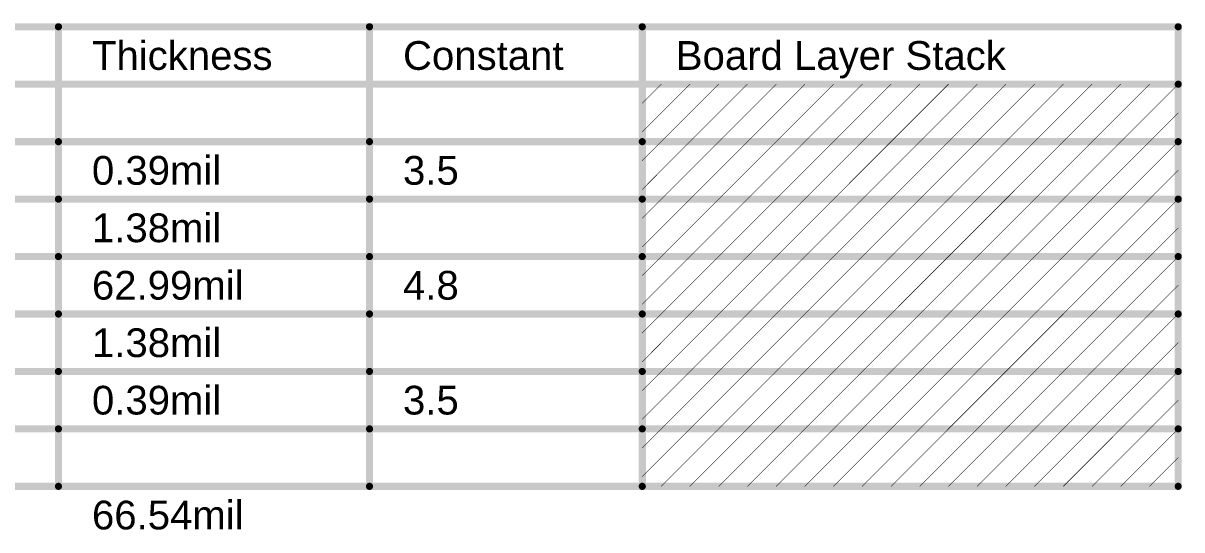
# Model space of a CAD drawing. Header units: millimetres. Extents: x 0 to 212, y -1 to 212.
# Drawn here: x 3.134 to 5.555, y -0.65 to 0.409 of the extents above; entities that cross this region are included whole.
import ezdxf

# ---------------------------------------------------------------- set-up
doc = ezdxf.new("R2010")
doc.units = ezdxf.units.MM
doc.header["$MEASUREMENT"] = 0
doc.layers.add('Mechanical1', color=6, linetype='Continuous')
doc.styles.add('Arial', font='', dxfattribs={"height": 0.2})
doc.styles.get('Arial').set_extended_font_data('Arial')

msp = doc.modelspace()

# ---------------------------------------------------------------- linework, layer by layer
at = {"layer": 'Mechanical1'}
for points, const_width in [([(1.0083, 0.401), (5.5471, 0.401)], 0.015), ([(3.2078, -0.559), (3.2078, 0.401)], 0.015), ([(3.8576, -0.559), (3.8576, 0.401)], 0.015), ([(4.4275, -0.559), (4.4275, 0.401)], 0.015), ([(5.5471, -0.559), (5.5471, 0.401)], 0.015), ([(1.0083, 0.281), (5.5471, 0.281)], 0.015), ([(4.4275, 0.2413), (4.4671, 0.281)], 0.001), ([(4.4275, 0.1813), (4.5271, 0.281)], 0.001), ([(4.4671, 0.161), (4.5871, 0.281)], 0.001), ([(4.5271, 0.161), (4.6471, 0.281)], 0.001), ([(4.5871, 0.161), (4.7071, 0.281)], 0.001), ([(4.6471, 0.161), (4.7671, 0.281)], 0.001), ([(4.7071, 0.161), (4.8271, 0.281)], 0.001), ([(4.7671, 0.161), (4.8871, 0.281)], 0.001), ([(4.8271, 0.161), (4.9471, 0.281)], 0.001), ([(4.8871, 0.161), (5.0071, 0.281)], 0.001), ([(4.9471, 0.161), (5.0671, 0.281)], 0.001), ([(5.0071, 0.161), (5.1271, 0.281)], 0.001), ([(5.0671, 0.161), (5.1871, 0.281)], 0.001), ([(5.1271, 0.161), (5.2471, 0.281)], 0.001), ([(5.1871, 0.161), (5.3071, 0.281)], 0.001), ([(5.2471, 0.161), (5.3671, 0.281)], 0.001), ([(5.3071, 0.161), (5.4271, 0.281)], 0.001), ([(5.3671, 0.161), (5.4871, 0.281)], 0.001), ([(5.4271, 0.161), (5.5471, 0.281)], 0.001), ([(5.4871, 0.161), (5.5471, 0.221)], 0.001), ([(2.348, 0.161), (3.2078, 0.161)], 0.015), ([(3.2078, 0.161), (3.8576, 0.161)], 0.015), ([(3.8576, 0.161), (4.4275, 0.161)], 0.015), ([(4.4275, 0.161), (5.5471, 0.161)], 0.015), ([(4.4275, 0.1213), (4.4671, 0.161)], 0.001), ([(4.4275, 0.0613), (4.5271, 0.161)], 0.001), ([(4.4671, 0.041), (4.5871, 0.161)], 0.001), ([(4.5271, 0.041), (4.6471, 0.161)], 0.001), ([(4.5871, 0.041), (4.7071, 0.161)], 0.001), ([(4.6471, 0.041), (4.7671, 0.161)], 0.001), ([(4.7071, 0.041), (4.8271, 0.161)], 0.001), ([(4.7671, 0.041), (4.8871, 0.161)], 0.001), ([(4.8271, 0.041), (4.9471, 0.161)], 0.001), ([(4.8871, 0.041), (5.0071, 0.161)], 0.001), ([(4.9471, 0.041), (5.0671, 0.161)], 0.001), ([(5.0071, 0.041), (5.1271, 0.161)], 0.001), ([(5.0671, 0.041), (5.1871, 0.161)], 0.001), ([(5.1271, 0.041), (5.2471, 0.161)], 0.001), ([(5.1871, 0.041), (5.3071, 0.161)], 0.001), ([(5.2471, 0.041), (5.3671, 0.161)], 0.001), ([(5.3071, 0.041), (5.4271, 0.161)], 0.001), ([(5.3671, 0.041), (5.4871, 0.161)], 0.001), ([(5.4271, 0.041), (5.5471, 0.161)], 0.001), ([(5.4871, 0.041), (5.5471, 0.101)], 0.001), ([(2.348, 0.041), (3.2078, 0.041)], 0.015), ([(3.2078, 0.041), (3.8576, 0.041)], 0.015), ([(3.8576, 0.041), (4.4275, 0.041)], 0.015), ([(4.4275, 0.041), (5.5471, 0.041)], 0.015), ([(4.4275, 0.0013), (4.4671, 0.041)], 0.001), ([(4.4275, -0.0587), (4.5271, 0.041)], 0.001), ([(4.4671, -0.079), (4.5871, 0.041)], 0.001), ([(4.5271, -0.079), (4.6471, 0.041)], 0.001), ([(4.5871, -0.079), (4.7071, 0.041)], 0.001), ([(4.6471, -0.079), (4.7671, 0.041)], 0.001), ([(4.7071, -0.079), (4.8271, 0.041)], 0.001), ([(4.7671, -0.079), (4.8871, 0.041)], 0.001), ([(4.8271, -0.079), (4.9471, 0.041)], 0.001), ([(4.8871, -0.079), (5.0071, 0.041)], 0.001), ([(4.9471, -0.079), (5.0671, 0.041)], 0.001), ([(5.0071, -0.079), (5.1271, 0.041)], 0.001), ([(5.0671, -0.079), (5.1871, 0.041)], 0.001), ([(5.1271, -0.079), (5.2471, 0.041)], 0.001), ([(5.1871, -0.079), (5.3071, 0.041)], 0.001), ([(5.2471, -0.079), (5.3671, 0.041)], 0.001), ([(5.3071, -0.079), (5.4271, 0.041)], 0.001), ([(5.3671, -0.079), (5.4871, 0.041)], 0.001), ([(5.4271, -0.079), (5.5471, 0.041)], 0.001), ([(5.4871, -0.079), (5.5471, -0.019)], 0.001), ([(2.348, -0.079), (3.2078, -0.079)], 0.015), ([(3.2078, -0.079), (3.8576, -0.079)], 0.015), ([(3.8576, -0.079), (4.4275, -0.079)], 0.015), ([(4.4275, -0.079), (5.5471, -0.079)], 0.015), ([(4.4275, -0.1187), (4.4671, -0.079)], 0.001), ([(4.4275, -0.1787), (4.5271, -0.079)], 0.001), ([(4.4671, -0.199), (4.5871, -0.079)], 0.001), ([(4.5271, -0.199), (4.6471, -0.079)], 0.001), ([(4.5871, -0.199), (4.7071, -0.079)], 0.001), ([(4.6471, -0.199), (4.7671, -0.079)], 0.001), ([(4.7071, -0.199), (4.8271, -0.079)], 0.001), ([(4.7671, -0.199), (4.8871, -0.079)], 0.001), ([(4.8271, -0.199), (4.9471, -0.079)], 0.001), ([(4.8871, -0.199), (5.0071, -0.079)], 0.001), ([(4.9471, -0.199), (5.0671, -0.079)], 0.001), ([(5.0071, -0.199), (5.1271, -0.079)], 0.001), ([(5.0671, -0.199), (5.1871, -0.079)], 0.001), ([(5.1271, -0.199), (5.2471, -0.079)], 0.001), ([(5.1871, -0.199), (5.3071, -0.079)], 0.001), ([(5.2471, -0.199), (5.3671, -0.079)], 0.001), ([(5.3071, -0.199), (5.4271, -0.079)], 0.001), ([(5.3671, -0.199), (5.4871, -0.079)], 0.001), ([(5.4271, -0.199), (5.5471, -0.079)], 0.001), ([(5.4871, -0.199), (5.5471, -0.139)], 0.001), ([(2.348, -0.199), (3.2078, -0.199)], 0.015), ([(3.2078, -0.199), (3.8576, -0.199)], 0.015), ([(3.8576, -0.199), (4.4275, -0.199)], 0.015), ([(4.4275, -0.199), (5.5471, -0.199)], 0.015), ([(4.4275, -0.2387), (4.4671, -0.199)], 0.001), ([(4.4275, -0.2987), (4.5271, -0.199)], 0.001), ([(4.4671, -0.319), (4.5871, -0.199)], 0.001), ([(4.5271, -0.319), (4.6471, -0.199)], 0.001), ([(4.5871, -0.319), (4.7071, -0.199)], 0.001), ([(4.6471, -0.319), (4.7671, -0.199)], 0.001), ([(4.7071, -0.319), (4.8271, -0.199)], 0.001), ([(4.7671, -0.319), (4.8871, -0.199)], 0.001), ([(4.8271, -0.319), (4.9471, -0.199)], 0.001), ([(4.8871, -0.319), (5.0071, -0.199)], 0.001), ([(4.9471, -0.319), (5.0671, -0.199)], 0.001), ([(5.0071, -0.319), (5.1271, -0.199)], 0.001), ([(5.0671, -0.319), (5.1871, -0.199)], 0.001), ([(5.1271, -0.319), (5.2471, -0.199)], 0.001), ([(5.1871, -0.319), (5.3071, -0.199)], 0.001), ([(5.2471, -0.319), (5.3671, -0.199)], 0.001), ([(5.3071, -0.319), (5.4271, -0.199)], 0.001), ([(5.3671, -0.319), (5.4871, -0.199)], 0.001), ([(5.4271, -0.319), (5.5471, -0.199)], 0.001), ([(5.4871, -0.319), (5.5471, -0.259)], 0.001), ([(2.348, -0.319), (3.2078, -0.319)], 0.015), ([(3.2078, -0.319), (3.8576, -0.319)], 0.015), ([(3.8576, -0.319), (4.4275, -0.319)], 0.015), ([(4.4275, -0.319), (5.5471, -0.319)], 0.015), ([(4.4275, -0.3587), (4.4671, -0.319)], 0.001), ([(4.4275, -0.4187), (4.5271, -0.319)], 0.001), ([(4.4671, -0.439), (4.5871, -0.319)], 0.001), ([(4.5271, -0.439), (4.6471, -0.319)], 0.001), ([(4.5871, -0.439), (4.7071, -0.319)], 0.001), ([(4.6471, -0.439), (4.7671, -0.319)], 0.001), ([(4.7071, -0.439), (4.8271, -0.319)], 0.001), ([(4.7671, -0.439), (4.8871, -0.319)], 0.001), ([(4.8271, -0.439), (4.9471, -0.319)], 0.001), ([(4.8871, -0.439), (5.0071, -0.319)], 0.001), ([(4.9471, -0.439), (5.0671, -0.319)], 0.001), ([(5.0071, -0.439), (5.1271, -0.319)], 0.001), ([(5.0671, -0.439), (5.1871, -0.319)], 0.001), ([(5.1271, -0.439), (5.2471, -0.319)], 0.001), ([(5.1871, -0.439), (5.3071, -0.319)], 0.001), ([(5.2471, -0.439), (5.3671, -0.319)], 0.001), ([(5.3071, -0.439), (5.4271, -0.319)], 0.001), ([(5.3671, -0.439), (5.4871, -0.319)], 0.001), ([(5.4271, -0.439), (5.5471, -0.319)], 0.001), ([(5.4871, -0.439), (5.5471, -0.379)], 0.001), ([(2.348, -0.439), (3.2078, -0.439)], 0.015), ([(3.2078, -0.439), (3.8576, -0.439)], 0.015), ([(3.8576, -0.439), (4.4275, -0.439)], 0.015), ([(4.4275, -0.439), (5.5471, -0.439)], 0.015), ([(4.4275, -0.4787), (4.4671, -0.439)], 0.001), ([(4.4275, -0.5387), (4.5271, -0.439)], 0.001), ([(4.4671, -0.559), (4.5871, -0.439)], 0.001), ([(4.5271, -0.559), (4.6471, -0.439)], 0.001), ([(4.5871, -0.559), (4.7071, -0.439)], 0.001), ([(4.6471, -0.559), (4.7671, -0.439)], 0.001), ([(4.7071, -0.559), (4.8271, -0.439)], 0.001), ([(4.7671, -0.559), (4.8871, -0.439)], 0.001), ([(4.8271, -0.559), (4.9471, -0.439)], 0.001), ([(4.8871, -0.559), (5.0071, -0.439)], 0.001), ([(4.9471, -0.559), (5.0671, -0.439)], 0.001), ([(5.0071, -0.559), (5.1271, -0.439)], 0.001), ([(5.0671, -0.559), (5.1871, -0.439)], 0.001), ([(5.1271, -0.559), (5.2471, -0.439)], 0.001), ([(5.1871, -0.559), (5.3071, -0.439)], 0.001), ([(5.2471, -0.559), (5.3671, -0.439)], 0.001), ([(5.3071, -0.559), (5.4271, -0.439)], 0.001), ([(5.3671, -0.559), (5.4871, -0.439)], 0.001), ([(5.4271, -0.559), (5.5471, -0.439)], 0.001), ([(5.4871, -0.559), (5.5471, -0.499)], 0.001), ([(2.348, -0.559), (3.2078, -0.559)], 0.015), ([(3.2078, -0.559), (3.8576, -0.559)], 0.015), ([(3.8576, -0.559), (4.4275, -0.559)], 0.015), ([(4.4275, -0.559), (5.5471, -0.559)], 0.015)]:
    msp.add_lwpolyline(points, dxfattribs=dict(at, const_width=const_width))
for points, const_width in [([(3.204, 0.401, 1), (3.2115, 0.401, 1)], 0.0075), ([(3.8539, 0.401, 1), (3.8614, 0.401, 1)], 0.0075), ([(4.4237, 0.401, 1), (4.4312, 0.401, 1)], 0.0075), ([(5.5434, 0.401, 1), (5.5509, 0.401, 1)], 0.0075), ([(5.5434, 0.401, 1), (5.5509, 0.401, 1)], 0.0075), ([(4.4669, 0.281, 1), (4.4674, 0.281, 1)], 0.0005), ([(4.5269, 0.281, 1), (4.5274, 0.281, 1)], 0.0005), ([(4.5869, 0.281, 1), (4.5874, 0.281, 1)], 0.0005), ([(4.6469, 0.281, 1), (4.6474, 0.281, 1)], 0.0005), ([(4.7069, 0.281, 1), (4.7074, 0.281, 1)], 0.0005), ([(4.7669, 0.281, 1), (4.7674, 0.281, 1)], 0.0005), ([(4.8269, 0.281, 1), (4.8274, 0.281, 1)], 0.0005), ([(4.8869, 0.281, 1), (4.8874, 0.281, 1)], 0.0005), ([(4.9469, 0.281, 1), (4.9474, 0.281, 1)], 0.0005), ([(5.0069, 0.281, 1), (5.0074, 0.281, 1)], 0.0005), ([(5.0669, 0.281, 1), (5.0674, 0.281, 1)], 0.0005), ([(5.1269, 0.281, 1), (5.1274, 0.281, 1)], 0.0005), ([(5.1869, 0.281, 1), (5.1874, 0.281, 1)], 0.0005), ([(5.2469, 0.281, 1), (5.2474, 0.281, 1)], 0.0005), ([(5.3069, 0.281, 1), (5.3074, 0.281, 1)], 0.0005), ([(5.3669, 0.281, 1), (5.3674, 0.281, 1)], 0.0005), ([(5.4269, 0.281, 1), (5.4274, 0.281, 1)], 0.0005), ([(5.4869, 0.281, 1), (5.4874, 0.281, 1)], 0.0005), ([(5.5434, 0.281, 1), (5.5509, 0.281, 1)], 0.0075), ([(5.5469, 0.281, 1), (5.5474, 0.281, 1)], 0.0005), ([(4.4272, 0.2413, 1), (4.4277, 0.2413, 1)], 0.0005), ([(5.5469, 0.221, 1), (5.5474, 0.221, 1)], 0.0005), ([(4.4272, 0.1813, 1), (4.4277, 0.1813, 1)], 0.0005), ([(3.204, 0.161, 1), (3.2115, 0.161, 1)], 0.0075), ([(3.204, 0.161, 1), (3.2115, 0.161, 1)], 0.0075), ([(3.8539, 0.161, 1), (3.8614, 0.161, 1)], 0.0075), ([(3.8539, 0.161, 1), (3.8614, 0.161, 1)], 0.0075), ([(4.4237, 0.161, 1), (4.4312, 0.161, 1)], 0.0075), ([(4.4237, 0.161, 1), (4.4312, 0.161, 1)], 0.0075), ([(4.4669, 0.161, 1), (4.4674, 0.161, 1)], 0.0005), ([(4.4669, 0.161, 1), (4.4674, 0.161, 1)], 0.0005), ([(4.5269, 0.161, 1), (4.5274, 0.161, 1)], 0.0005), ([(4.5269, 0.161, 1), (4.5274, 0.161, 1)], 0.0005), ([(4.5869, 0.161, 1), (4.5874, 0.161, 1)], 0.0005), ([(4.5869, 0.161, 1), (4.5874, 0.161, 1)], 0.0005), ([(4.6469, 0.161, 1), (4.6474, 0.161, 1)], 0.0005), ([(4.6469, 0.161, 1), (4.6474, 0.161, 1)], 0.0005), ([(4.7069, 0.161, 1), (4.7074, 0.161, 1)], 0.0005), ([(4.7069, 0.161, 1), (4.7074, 0.161, 1)], 0.0005), ([(4.7669, 0.161, 1), (4.7674, 0.161, 1)], 0.0005), ([(4.7669, 0.161, 1), (4.7674, 0.161, 1)], 0.0005), ([(4.8269, 0.161, 1), (4.8274, 0.161, 1)], 0.0005), ([(4.8269, 0.161, 1), (4.8274, 0.161, 1)], 0.0005), ([(4.8869, 0.161, 1), (4.8874, 0.161, 1)], 0.0005), ([(4.8869, 0.161, 1), (4.8874, 0.161, 1)], 0.0005), ([(4.9469, 0.161, 1), (4.9474, 0.161, 1)], 0.0005), ([(4.9469, 0.161, 1), (4.9474, 0.161, 1)], 0.0005), ([(5.0069, 0.161, 1), (5.0074, 0.161, 1)], 0.0005), ([(5.0069, 0.161, 1), (5.0074, 0.161, 1)], 0.0005), ([(5.0669, 0.161, 1), (5.0674, 0.161, 1)], 0.0005), ([(5.0669, 0.161, 1), (5.0674, 0.161, 1)], 0.0005), ([(5.1269, 0.161, 1), (5.1274, 0.161, 1)], 0.0005), ([(5.1269, 0.161, 1), (5.1274, 0.161, 1)], 0.0005), ([(5.1869, 0.161, 1), (5.1874, 0.161, 1)], 0.0005), ([(5.1869, 0.161, 1), (5.1874, 0.161, 1)], 0.0005), ([(5.2469, 0.161, 1), (5.2474, 0.161, 1)], 0.0005), ([(5.2469, 0.161, 1), (5.2474, 0.161, 1)], 0.0005), ([(5.3069, 0.161, 1), (5.3074, 0.161, 1)], 0.0005), ([(5.3069, 0.161, 1), (5.3074, 0.161, 1)], 0.0005), ([(5.3669, 0.161, 1), (5.3674, 0.161, 1)], 0.0005), ([(5.3669, 0.161, 1), (5.3674, 0.161, 1)], 0.0005), ([(5.4269, 0.161, 1), (5.4274, 0.161, 1)], 0.0005), ([(5.4269, 0.161, 1), (5.4274, 0.161, 1)], 0.0005), ([(5.4869, 0.161, 1), (5.4874, 0.161, 1)], 0.0005), ([(5.4869, 0.161, 1), (5.4874, 0.161, 1)], 0.0005), ([(5.5434, 0.161, 1), (5.5509, 0.161, 1)], 0.0075), ([(5.5469, 0.161, 1), (5.5474, 0.161, 1)], 0.0005), ([(4.4272, 0.1213, 1), (4.4277, 0.1213, 1)], 0.0005), ([(5.5469, 0.101, 1), (5.5474, 0.101, 1)], 0.0005), ([(3.204, 0.041, 1), (3.2115, 0.041, 1)], 0.0075), ([(3.204, 0.041, 1), (3.2115, 0.041, 1)], 0.0075), ([(3.8539, 0.041, 1), (3.8614, 0.041, 1)], 0.0075), ([(3.8539, 0.041, 1), (3.8614, 0.041, 1)], 0.0075), ([(4.4237, 0.041, 1), (4.4312, 0.041, 1)], 0.0075), ([(4.4237, 0.041, 1), (4.4312, 0.041, 1)], 0.0075), ([(4.4272, 0.0613, 1), (4.4277, 0.0613, 1)], 0.0005), ([(5.5434, 0.041, 1), (5.5509, 0.041, 1)], 0.0075), ([(4.4669, 0.041, 1), (4.4674, 0.041, 1)], 0.0005), ([(4.4669, 0.041, 1), (4.4674, 0.041, 1)], 0.0005), ([(4.5269, 0.041, 1), (4.5274, 0.041, 1)], 0.0005), ([(4.5269, 0.041, 1), (4.5274, 0.041, 1)], 0.0005), ([(4.5869, 0.041, 1), (4.5874, 0.041, 1)], 0.0005), ([(4.5869, 0.041, 1), (4.5874, 0.041, 1)], 0.0005), ([(4.6469, 0.041, 1), (4.6474, 0.041, 1)], 0.0005), ([(4.6469, 0.041, 1), (4.6474, 0.041, 1)], 0.0005), ([(4.7069, 0.041, 1), (4.7074, 0.041, 1)], 0.0005), ([(4.7069, 0.041, 1), (4.7074, 0.041, 1)], 0.0005), ([(4.7669, 0.041, 1), (4.7674, 0.041, 1)], 0.0005), ([(4.7669, 0.041, 1), (4.7674, 0.041, 1)], 0.0005), ([(4.8269, 0.041, 1), (4.8274, 0.041, 1)], 0.0005), ([(4.8269, 0.041, 1), (4.8274, 0.041, 1)], 0.0005), ([(4.8869, 0.041, 1), (4.8874, 0.041, 1)], 0.0005), ([(4.8869, 0.041, 1), (4.8874, 0.041, 1)], 0.0005), ([(4.9469, 0.041, 1), (4.9474, 0.041, 1)], 0.0005), ([(4.9469, 0.041, 1), (4.9474, 0.041, 1)], 0.0005), ([(5.0069, 0.041, 1), (5.0074, 0.041, 1)], 0.0005), ([(5.0069, 0.041, 1), (5.0074, 0.041, 1)], 0.0005), ([(5.0669, 0.041, 1), (5.0674, 0.041, 1)], 0.0005), ([(5.0669, 0.041, 1), (5.0674, 0.041, 1)], 0.0005), ([(5.1269, 0.041, 1), (5.1274, 0.041, 1)], 0.0005), ([(5.1269, 0.041, 1), (5.1274, 0.041, 1)], 0.0005), ([(5.1869, 0.041, 1), (5.1874, 0.041, 1)], 0.0005), ([(5.1869, 0.041, 1), (5.1874, 0.041, 1)], 0.0005), ([(5.2469, 0.041, 1), (5.2474, 0.041, 1)], 0.0005), ([(5.2469, 0.041, 1), (5.2474, 0.041, 1)], 0.0005), ([(5.3069, 0.041, 1), (5.3074, 0.041, 1)], 0.0005), ([(5.3069, 0.041, 1), (5.3074, 0.041, 1)], 0.0005), ([(5.3669, 0.041, 1), (5.3674, 0.041, 1)], 0.0005), ([(5.3669, 0.041, 1), (5.3674, 0.041, 1)], 0.0005), ([(5.4269, 0.041, 1), (5.4274, 0.041, 1)], 0.0005), ([(5.4269, 0.041, 1), (5.4274, 0.041, 1)], 0.0005), ([(5.4869, 0.041, 1), (5.4874, 0.041, 1)], 0.0005), ([(5.4869, 0.041, 1), (5.4874, 0.041, 1)], 0.0005), ([(5.5469, 0.041, 1), (5.5474, 0.041, 1)], 0.0005), ([(4.4272, 0.0013, 1), (4.4277, 0.0013, 1)], 0.0005), ([(5.5469, -0.019, 1), (5.5474, -0.019, 1)], 0.0005), ([(3.204, -0.079, 1), (3.2115, -0.079, 1)], 0.0075), ([(3.204, -0.079, 1), (3.2115, -0.079, 1)], 0.0075), ([(3.8539, -0.079, 1), (3.8614, -0.079, 1)], 0.0075), ([(3.8539, -0.079, 1), (3.8614, -0.079, 1)], 0.0075), ([(4.4237, -0.079, 1), (4.4312, -0.079, 1)], 0.0075), ([(4.4237, -0.079, 1), (4.4312, -0.079, 1)], 0.0075), ([(4.4272, -0.0587, 1), (4.4277, -0.0587, 1)], 0.0005), ([(5.5434, -0.079, 1), (5.5509, -0.079, 1)], 0.0075), ([(4.4669, -0.079, 1), (4.4674, -0.079, 1)], 0.0005), ([(4.4669, -0.079, 1), (4.4674, -0.079, 1)], 0.0005), ([(4.5269, -0.079, 1), (4.5274, -0.079, 1)], 0.0005), ([(4.5269, -0.079, 1), (4.5274, -0.079, 1)], 0.0005), ([(4.5869, -0.079, 1), (4.5874, -0.079, 1)], 0.0005), ([(4.5869, -0.079, 1), (4.5874, -0.079, 1)], 0.0005), ([(4.6469, -0.079, 1), (4.6474, -0.079, 1)], 0.0005), ([(4.6469, -0.079, 1), (4.6474, -0.079, 1)], 0.0005), ([(4.7069, -0.079, 1), (4.7074, -0.079, 1)], 0.0005), ([(4.7069, -0.079, 1), (4.7074, -0.079, 1)], 0.0005), ([(4.7669, -0.079, 1), (4.7674, -0.079, 1)], 0.0005), ([(4.7669, -0.079, 1), (4.7674, -0.079, 1)], 0.0005), ([(4.8269, -0.079, 1), (4.8274, -0.079, 1)], 0.0005), ([(4.8269, -0.079, 1), (4.8274, -0.079, 1)], 0.0005), ([(4.8869, -0.079, 1), (4.8874, -0.079, 1)], 0.0005), ([(4.8869, -0.079, 1), (4.8874, -0.079, 1)], 0.0005), ([(4.9469, -0.079, 1), (4.9474, -0.079, 1)], 0.0005), ([(4.9469, -0.079, 1), (4.9474, -0.079, 1)], 0.0005), ([(5.0069, -0.079, 1), (5.0074, -0.079, 1)], 0.0005), ([(5.0069, -0.079, 1), (5.0074, -0.079, 1)], 0.0005), ([(5.0669, -0.079, 1), (5.0674, -0.079, 1)], 0.0005), ([(5.0669, -0.079, 1), (5.0674, -0.079, 1)], 0.0005), ([(5.1269, -0.079, 1), (5.1274, -0.079, 1)], 0.0005), ([(5.1269, -0.079, 1), (5.1274, -0.079, 1)], 0.0005), ([(5.1869, -0.079, 1), (5.1874, -0.079, 1)], 0.0005), ([(5.1869, -0.079, 1), (5.1874, -0.079, 1)], 0.0005), ([(5.2469, -0.079, 1), (5.2474, -0.079, 1)], 0.0005), ([(5.2469, -0.079, 1), (5.2474, -0.079, 1)], 0.0005), ([(5.3069, -0.079, 1), (5.3074, -0.079, 1)], 0.0005), ([(5.3069, -0.079, 1), (5.3074, -0.079, 1)], 0.0005), ([(5.3669, -0.079, 1), (5.3674, -0.079, 1)], 0.0005), ([(5.3669, -0.079, 1), (5.3674, -0.079, 1)], 0.0005), ([(5.4269, -0.079, 1), (5.4274, -0.079, 1)], 0.0005), ([(5.4269, -0.079, 1), (5.4274, -0.079, 1)], 0.0005), ([(5.4869, -0.079, 1), (5.4874, -0.079, 1)], 0.0005), ([(5.4869, -0.079, 1), (5.4874, -0.079, 1)], 0.0005), ([(5.5469, -0.079, 1), (5.5474, -0.079, 1)], 0.0005), ([(4.4272, -0.1187, 1), (4.4277, -0.1187, 1)], 0.0005), ([(5.5469, -0.139, 1), (5.5474, -0.139, 1)], 0.0005), ([(3.204, -0.199, 1), (3.2115, -0.199, 1)], 0.0075), ([(3.204, -0.199, 1), (3.2115, -0.199, 1)], 0.0075), ([(3.8539, -0.199, 1), (3.8614, -0.199, 1)], 0.0075), ([(3.8539, -0.199, 1), (3.8614, -0.199, 1)], 0.0075), ([(4.4237, -0.199, 1), (4.4312, -0.199, 1)], 0.0075), ([(4.4237, -0.199, 1), (4.4312, -0.199, 1)], 0.0075), ([(4.4272, -0.1787, 1), (4.4277, -0.1787, 1)], 0.0005), ([(5.5434, -0.199, 1), (5.5509, -0.199, 1)], 0.0075), ([(4.4669, -0.199, 1), (4.4674, -0.199, 1)], 0.0005), ([(4.4669, -0.199, 1), (4.4674, -0.199, 1)], 0.0005), ([(4.5269, -0.199, 1), (4.5274, -0.199, 1)], 0.0005), ([(4.5269, -0.199, 1), (4.5274, -0.199, 1)], 0.0005), ([(4.5869, -0.199, 1), (4.5874, -0.199, 1)], 0.0005), ([(4.5869, -0.199, 1), (4.5874, -0.199, 1)], 0.0005), ([(4.6469, -0.199, 1), (4.6474, -0.199, 1)], 0.0005), ([(4.6469, -0.199, 1), (4.6474, -0.199, 1)], 0.0005), ([(4.7069, -0.199, 1), (4.7074, -0.199, 1)], 0.0005), ([(4.7069, -0.199, 1), (4.7074, -0.199, 1)], 0.0005), ([(4.7669, -0.199, 1), (4.7674, -0.199, 1)], 0.0005), ([(4.7669, -0.199, 1), (4.7674, -0.199, 1)], 0.0005), ([(4.8269, -0.199, 1), (4.8274, -0.199, 1)], 0.0005), ([(4.8269, -0.199, 1), (4.8274, -0.199, 1)], 0.0005), ([(4.8869, -0.199, 1), (4.8874, -0.199, 1)], 0.0005), ([(4.8869, -0.199, 1), (4.8874, -0.199, 1)], 0.0005), ([(4.9469, -0.199, 1), (4.9474, -0.199, 1)], 0.0005), ([(4.9469, -0.199, 1), (4.9474, -0.199, 1)], 0.0005), ([(5.0069, -0.199, 1), (5.0074, -0.199, 1)], 0.0005), ([(5.0069, -0.199, 1), (5.0074, -0.199, 1)], 0.0005), ([(5.0669, -0.199, 1), (5.0674, -0.199, 1)], 0.0005), ([(5.0669, -0.199, 1), (5.0674, -0.199, 1)], 0.0005), ([(5.1269, -0.199, 1), (5.1274, -0.199, 1)], 0.0005), ([(5.1269, -0.199, 1), (5.1274, -0.199, 1)], 0.0005), ([(5.1869, -0.199, 1), (5.1874, -0.199, 1)], 0.0005), ([(5.1869, -0.199, 1), (5.1874, -0.199, 1)], 0.0005), ([(5.2469, -0.199, 1), (5.2474, -0.199, 1)], 0.0005), ([(5.2469, -0.199, 1), (5.2474, -0.199, 1)], 0.0005), ([(5.3069, -0.199, 1), (5.3074, -0.199, 1)], 0.0005), ([(5.3069, -0.199, 1), (5.3074, -0.199, 1)], 0.0005), ([(5.3669, -0.199, 1), (5.3674, -0.199, 1)], 0.0005), ([(5.3669, -0.199, 1), (5.3674, -0.199, 1)], 0.0005), ([(5.4269, -0.199, 1), (5.4274, -0.199, 1)], 0.0005), ([(5.4269, -0.199, 1), (5.4274, -0.199, 1)], 0.0005), ([(5.4869, -0.199, 1), (5.4874, -0.199, 1)], 0.0005), ([(5.4869, -0.199, 1), (5.4874, -0.199, 1)], 0.0005), ([(5.5469, -0.199, 1), (5.5474, -0.199, 1)], 0.0005), ([(4.4272, -0.2387, 1), (4.4277, -0.2387, 1)], 0.0005), ([(5.5469, -0.259, 1), (5.5474, -0.259, 1)], 0.0005), ([(3.204, -0.319, 1), (3.2115, -0.319, 1)], 0.0075), ([(3.204, -0.319, 1), (3.2115, -0.319, 1)], 0.0075), ([(3.8539, -0.319, 1), (3.8614, -0.319, 1)], 0.0075), ([(3.8539, -0.319, 1), (3.8614, -0.319, 1)], 0.0075), ([(4.4237, -0.319, 1), (4.4312, -0.319, 1)], 0.0075), ([(4.4237, -0.319, 1), (4.4312, -0.319, 1)], 0.0075), ([(4.4272, -0.2987, 1), (4.4277, -0.2987, 1)], 0.0005), ([(5.5434, -0.319, 1), (5.5509, -0.319, 1)], 0.0075), ([(4.4669, -0.319, 1), (4.4674, -0.319, 1)], 0.0005), ([(4.4669, -0.319, 1), (4.4674, -0.319, 1)], 0.0005), ([(4.5269, -0.319, 1), (4.5274, -0.319, 1)], 0.0005), ([(4.5269, -0.319, 1), (4.5274, -0.319, 1)], 0.0005), ([(4.5869, -0.319, 1), (4.5874, -0.319, 1)], 0.0005), ([(4.5869, -0.319, 1), (4.5874, -0.319, 1)], 0.0005), ([(4.6469, -0.319, 1), (4.6474, -0.319, 1)], 0.0005), ([(4.6469, -0.319, 1), (4.6474, -0.319, 1)], 0.0005), ([(4.7069, -0.319, 1), (4.7074, -0.319, 1)], 0.0005), ([(4.7069, -0.319, 1), (4.7074, -0.319, 1)], 0.0005), ([(4.7669, -0.319, 1), (4.7674, -0.319, 1)], 0.0005), ([(4.7669, -0.319, 1), (4.7674, -0.319, 1)], 0.0005), ([(4.8269, -0.319, 1), (4.8274, -0.319, 1)], 0.0005), ([(4.8269, -0.319, 1), (4.8274, -0.319, 1)], 0.0005), ([(4.8869, -0.319, 1), (4.8874, -0.319, 1)], 0.0005), ([(4.8869, -0.319, 1), (4.8874, -0.319, 1)], 0.0005), ([(4.9469, -0.319, 1), (4.9474, -0.319, 1)], 0.0005), ([(4.9469, -0.319, 1), (4.9474, -0.319, 1)], 0.0005), ([(5.0069, -0.319, 1), (5.0074, -0.319, 1)], 0.0005), ([(5.0069, -0.319, 1), (5.0074, -0.319, 1)], 0.0005), ([(5.0669, -0.319, 1), (5.0674, -0.319, 1)], 0.0005), ([(5.0669, -0.319, 1), (5.0674, -0.319, 1)], 0.0005), ([(5.1269, -0.319, 1), (5.1274, -0.319, 1)], 0.0005), ([(5.1269, -0.319, 1), (5.1274, -0.319, 1)], 0.0005), ([(5.1869, -0.319, 1), (5.1874, -0.319, 1)], 0.0005), ([(5.1869, -0.319, 1), (5.1874, -0.319, 1)], 0.0005), ([(5.2469, -0.319, 1), (5.2474, -0.319, 1)], 0.0005), ([(5.2469, -0.319, 1), (5.2474, -0.319, 1)], 0.0005), ([(5.3069, -0.319, 1), (5.3074, -0.319, 1)], 0.0005), ([(5.3069, -0.319, 1), (5.3074, -0.319, 1)], 0.0005), ([(5.3669, -0.319, 1), (5.3674, -0.319, 1)], 0.0005), ([(5.3669, -0.319, 1), (5.3674, -0.319, 1)], 0.0005), ([(5.4269, -0.319, 1), (5.4274, -0.319, 1)], 0.0005), ([(5.4269, -0.319, 1), (5.4274, -0.319, 1)], 0.0005), ([(5.4869, -0.319, 1), (5.4874, -0.319, 1)], 0.0005), ([(5.4869, -0.319, 1), (5.4874, -0.319, 1)], 0.0005), ([(5.5469, -0.319, 1), (5.5474, -0.319, 1)], 0.0005), ([(4.4272, -0.3587, 1), (4.4277, -0.3587, 1)], 0.0005), ([(5.5469, -0.379, 1), (5.5474, -0.379, 1)], 0.0005), ([(3.204, -0.439, 1), (3.2115, -0.439, 1)], 0.0075), ([(3.204, -0.439, 1), (3.2115, -0.439, 1)], 0.0075), ([(3.8539, -0.439, 1), (3.8614, -0.439, 1)], 0.0075), ([(3.8539, -0.439, 1), (3.8614, -0.439, 1)], 0.0075), ([(4.4237, -0.439, 1), (4.4312, -0.439, 1)], 0.0075), ([(4.4237, -0.439, 1), (4.4312, -0.439, 1)], 0.0075), ([(4.4272, -0.4187, 1), (4.4277, -0.4187, 1)], 0.0005), ([(5.5434, -0.439, 1), (5.5509, -0.439, 1)], 0.0075), ([(4.4669, -0.439, 1), (4.4674, -0.439, 1)], 0.0005), ([(4.4669, -0.439, 1), (4.4674, -0.439, 1)], 0.0005), ([(4.5269, -0.439, 1), (4.5274, -0.439, 1)], 0.0005), ([(4.5269, -0.439, 1), (4.5274, -0.439, 1)], 0.0005), ([(4.5869, -0.439, 1), (4.5874, -0.439, 1)], 0.0005), ([(4.5869, -0.439, 1), (4.5874, -0.439, 1)], 0.0005), ([(4.6469, -0.439, 1), (4.6474, -0.439, 1)], 0.0005), ([(4.6469, -0.439, 1), (4.6474, -0.439, 1)], 0.0005), ([(4.7069, -0.439, 1), (4.7074, -0.439, 1)], 0.0005), ([(4.7069, -0.439, 1), (4.7074, -0.439, 1)], 0.0005), ([(4.7669, -0.439, 1), (4.7674, -0.439, 1)], 0.0005), ([(4.7669, -0.439, 1), (4.7674, -0.439, 1)], 0.0005), ([(4.8269, -0.439, 1), (4.8274, -0.439, 1)], 0.0005), ([(4.8269, -0.439, 1), (4.8274, -0.439, 1)], 0.0005), ([(4.8869, -0.439, 1), (4.8874, -0.439, 1)], 0.0005), ([(4.8869, -0.439, 1), (4.8874, -0.439, 1)], 0.0005), ([(4.9469, -0.439, 1), (4.9474, -0.439, 1)], 0.0005), ([(4.9469, -0.439, 1), (4.9474, -0.439, 1)], 0.0005), ([(5.0069, -0.439, 1), (5.0074, -0.439, 1)], 0.0005), ([(5.0069, -0.439, 1), (5.0074, -0.439, 1)], 0.0005), ([(5.0669, -0.439, 1), (5.0674, -0.439, 1)], 0.0005), ([(5.0669, -0.439, 1), (5.0674, -0.439, 1)], 0.0005), ([(5.1269, -0.439, 1), (5.1274, -0.439, 1)], 0.0005), ([(5.1269, -0.439, 1), (5.1274, -0.439, 1)], 0.0005), ([(5.1869, -0.439, 1), (5.1874, -0.439, 1)], 0.0005), ([(5.1869, -0.439, 1), (5.1874, -0.439, 1)], 0.0005), ([(5.2469, -0.439, 1), (5.2474, -0.439, 1)], 0.0005), ([(5.2469, -0.439, 1), (5.2474, -0.439, 1)], 0.0005), ([(5.3069, -0.439, 1), (5.3074, -0.439, 1)], 0.0005), ([(5.3069, -0.439, 1), (5.3074, -0.439, 1)], 0.0005), ([(5.3669, -0.439, 1), (5.3674, -0.439, 1)], 0.0005), ([(5.3669, -0.439, 1), (5.3674, -0.439, 1)], 0.0005), ([(5.4269, -0.439, 1), (5.4274, -0.439, 1)], 0.0005), ([(5.4269, -0.439, 1), (5.4274, -0.439, 1)], 0.0005), ([(5.4869, -0.439, 1), (5.4874, -0.439, 1)], 0.0005), ([(5.4869, -0.439, 1), (5.4874, -0.439, 1)], 0.0005), ([(5.5469, -0.439, 1), (5.5474, -0.439, 1)], 0.0005), ([(4.4272, -0.4787, 1), (4.4277, -0.4787, 1)], 0.0005), ([(5.5469, -0.499, 1), (5.5474, -0.499, 1)], 0.0005), ([(3.204, -0.559, 1), (3.2115, -0.559, 1)], 0.0075), ([(3.204, -0.559, 1), (3.2115, -0.559, 1)], 0.0075), ([(3.204, -0.559, 1), (3.2115, -0.559, 1)], 0.0075), ([(3.8539, -0.559, 1), (3.8614, -0.559, 1)], 0.0075), ([(3.8539, -0.559, 1), (3.8614, -0.559, 1)], 0.0075), ([(3.8539, -0.559, 1), (3.8614, -0.559, 1)], 0.0075), ([(4.4237, -0.559, 1), (4.4312, -0.559, 1)], 0.0075), ([(4.4237, -0.559, 1), (4.4312, -0.559, 1)], 0.0075), ([(4.4237, -0.559, 1), (4.4312, -0.559, 1)], 0.0075), ([(4.4272, -0.5387, 1), (4.4277, -0.5387, 1)], 0.0005), ([(5.5434, -0.559, 1), (5.5509, -0.559, 1)], 0.0075), ([(5.5434, -0.559, 1), (5.5509, -0.559, 1)], 0.0075), ([(4.4669, -0.559, 1), (4.4674, -0.559, 1)], 0.0005), ([(4.5269, -0.559, 1), (4.5274, -0.559, 1)], 0.0005), ([(4.5869, -0.559, 1), (4.5874, -0.559, 1)], 0.0005), ([(4.6469, -0.559, 1), (4.6474, -0.559, 1)], 0.0005), ([(4.7069, -0.559, 1), (4.7074, -0.559, 1)], 0.0005), ([(4.7669, -0.559, 1), (4.7674, -0.559, 1)], 0.0005), ([(4.8269, -0.559, 1), (4.8274, -0.559, 1)], 0.0005), ([(4.8869, -0.559, 1), (4.8874, -0.559, 1)], 0.0005), ([(4.9469, -0.559, 1), (4.9474, -0.559, 1)], 0.0005), ([(5.0069, -0.559, 1), (5.0074, -0.559, 1)], 0.0005), ([(5.0669, -0.559, 1), (5.0674, -0.559, 1)], 0.0005), ([(5.1269, -0.559, 1), (5.1274, -0.559, 1)], 0.0005), ([(5.1869, -0.559, 1), (5.1874, -0.559, 1)], 0.0005), ([(5.2469, -0.559, 1), (5.2474, -0.559, 1)], 0.0005), ([(5.3069, -0.559, 1), (5.3074, -0.559, 1)], 0.0005), ([(5.3669, -0.559, 1), (5.3674, -0.559, 1)], 0.0005), ([(5.4269, -0.559, 1), (5.4274, -0.559, 1)], 0.0005), ([(5.4869, -0.559, 1), (5.4874, -0.559, 1)], 0.0005)]:
    msp.add_lwpolyline(points, format="xyb", close=True, dxfattribs=dict(at, const_width=const_width))

# ---------------------------------------------------------------- texts
at = {"layer": 'Mechanical1', "style": 'Arial'}
for s, p in [('Thickness', (3.2778, 0.311)), ('Constant', (3.9276, 0.311)), ('Board Layer Stack', (4.4975, 0.311)), ('0.39mil', (3.2778, 0.071)), ('3.5', (3.9276, 0.071)), ('1.38mil', (3.2778, -0.049)), ('62.99mil', (3.2778, -0.169)), ('4.8', (3.9276, -0.169)), ('1.38mil', (3.2778, -0.289)), ('0.39mil', (3.2778, -0.409)), ('3.5', (3.9276, -0.409)), ('66.54mil', (3.2778, -0.649))]:
    msp.add_text(s, height=0.06, dxfattribs=at).set_placement(p)

doc.saveas('drawing.dxf')
